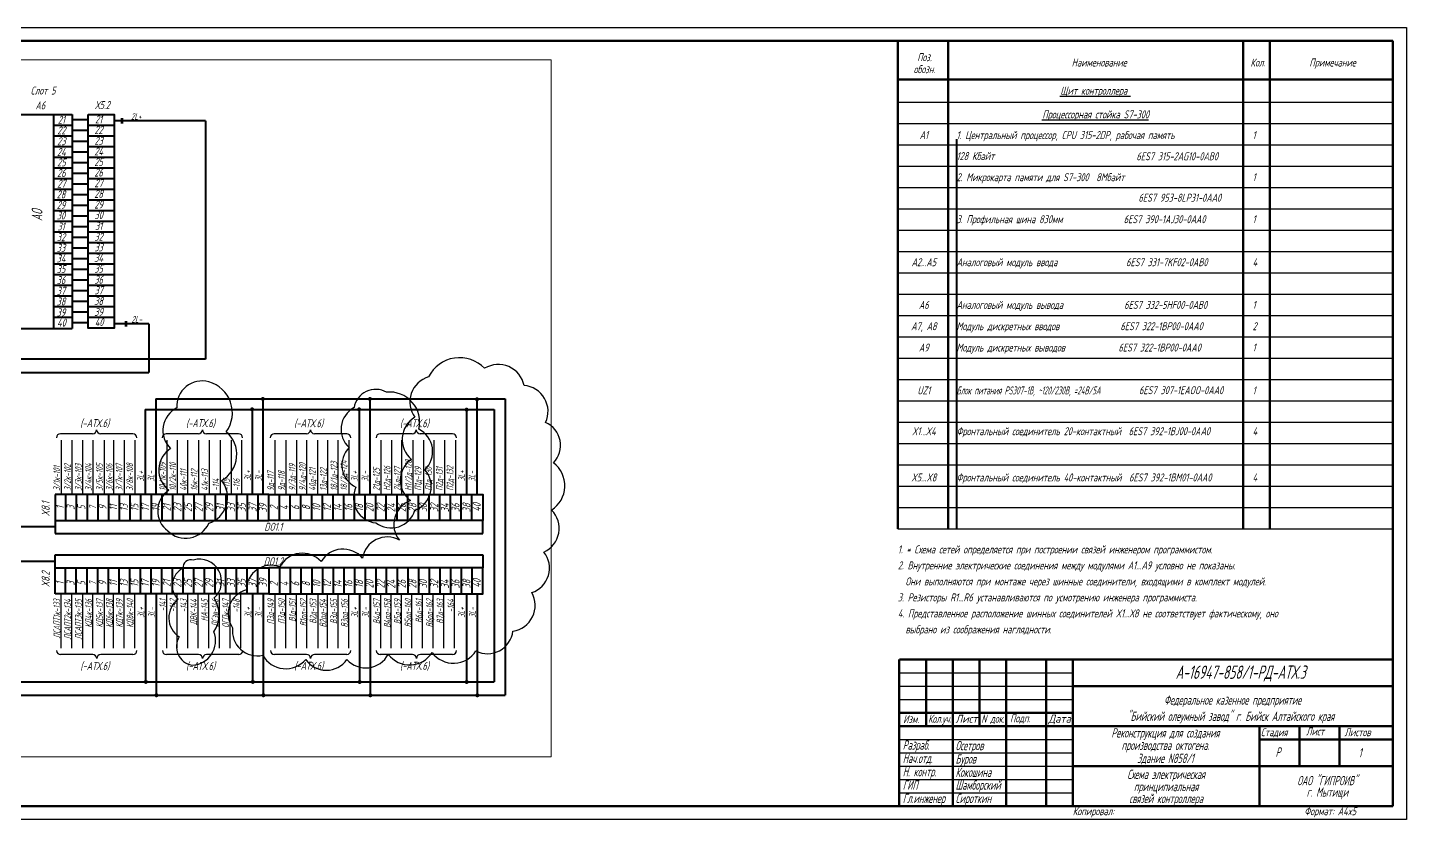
# Model space of a CAD drawing. Header units: millimetres. Extents: x -680 to 9204, y -4430 to 7779.
# Drawn here: x 4118 to 4635, y 2462 to 2759 of the extents above; entities that cross this region are included whole.
import ezdxf
from ezdxf.enums import TextEntityAlignment as Align

# ---------------------------------------------------------------- set-up
doc = ezdxf.new("R2010")
doc.units = ezdxf.units.MM
doc.layers.get('Defpoints').update_dxf_attribs({"color": 33})
for name, color, linetype, lineweight in [('Обводка', 6, 'Continuous', 25), ('Размерная', 4, 'Continuous', 25), ('Текст_КИП', 2, 'Continuous', 25), ('Толст.рамка', 7, 'Continuous', 60), ('Тонкая', 5, 'Continuous', 20)]:
    doc.layers.add(name, color=color, linetype=linetype, lineweight=lineweight)
doc.layers.add('ТЕКСТ', color=2, linetype='Continuous')
doc.styles.add('Simplex', font='simplex.shx', dxfattribs={"width": 0.7, "oblique": 15})

msp = doc.modelspace()

# ---------------------------------------------------------------- linework, layer by layer
at = {"color": 1}
for p, q in [((3584.655, 2759.383), (4634.655, 2759.383)), ((4634.655, 2759.383), (4634.655, 2462.383)), ((4634.655, 2462.383), (3584.655, 2462.383))]:
    msp.add_line(p, q, dxfattribs=at)
at = {"lineweight": 60}
for p, q in [((3603.971, 2754.383), (4629.562, 2754.383)), ((4629.562, 2754.383), (4629.562, 2467.383)), ((4629.562, 2467.383), (3603.971, 2467.383))]:
    msp.add_line(p, q, dxfattribs=at)
at = {"lineweight": 40}
for p, q in [((4110.608, 2726.799), (4134.409, 2726.799)), ((4127.409, 2726.799), (4127.409, 2646.541)), ((4127.409, 2726.799), (4127.409, 2646.617)), ((4127.409, 2726.799), (4127.409, 2646.617)), ((4134.409, 2726.799), (4134.409, 2646.541)), ((4134.409, 2724.852), (4140.505, 2724.852)), ((4184.413, 2724.349), (4150.14, 2724.349)), ((4184.413, 2724.349), (4184.413, 2635.037)), ((4127.409, 2722.818), (4134.409, 2722.818)), ((4134.409, 2720.84), (4140.505, 2720.84)), ((4140.505, 2722.818), (4150.264, 2722.818)), ((4127.409, 2718.806), (4134.409, 2718.806)), ((4127.409, 2714.764), (4134.409, 2714.764)), ((4134.409, 2716.828), (4140.505, 2716.828)), ((4140.505, 2718.806), (4150.263, 2718.806)), ((4140.505, 2714.764), (4150.263, 2714.764)), ((4127.409, 2710.739), (4134.409, 2710.739)), ((4134.409, 2712.786), (4140.505, 2712.786)), ((4134.409, 2708.761), (4140.505, 2708.761)), ((4140.505, 2710.739), (4150.263, 2710.739)), ((4127.409, 2706.76), (4134.409, 2706.76)), ((4134.409, 2704.783), (4140.505, 2704.783)), ((4140.505, 2706.76), (4150.263, 2706.76)), ((4127.409, 2702.735), (4134.409, 2702.735)), ((4127.409, 2698.756), (4134.409, 2698.756)), ((4134.409, 2700.758), (4140.505, 2700.758)), ((4140.505, 2702.735), (4150.263, 2702.735)), ((4140.505, 2698.756), (4150.263, 2698.756)), ((4127.409, 2694.731), (4134.409, 2694.731)), ((4134.409, 2696.779), (4140.505, 2696.779)), ((4140.505, 2694.731), (4150.263, 2694.731)), ((4127.409, 2690.753), (4134.409, 2690.753)), ((4134.409, 2692.754), (4140.505, 2692.754)), ((4134.409, 2688.775), (4140.505, 2688.775)), ((4140.505, 2690.753), (4150.263, 2690.753)), ((4127.409, 2686.728), (4134.409, 2686.728)), ((4127.409, 2682.782), (4134.409, 2682.782)), ((4134.409, 2684.75), (4140.505, 2684.75)), ((4140.505, 2686.728), (4150.263, 2686.728)), ((4140.505, 2682.782), (4150.263, 2682.782)), ((4127.409, 2678.757), (4134.409, 2678.757)), ((4134.409, 2680.805), (4140.505, 2680.805)), ((4140.505, 2678.757), (4150.263, 2678.757)), ((4127.409, 2674.766), (4134.409, 2674.766)), ((4134.409, 2676.779), (4140.505, 2676.779)), ((4134.409, 2672.789), (4140.505, 2672.789)), ((4140.505, 2674.766), (4150.263, 2674.766)), ((4127.409, 2670.741), (4134.409, 2670.741)), ((4134.409, 2668.764), (4140.505, 2668.764)), ((4140.505, 2670.741), (4150.263, 2670.741)), ((4127.409, 2666.74), (4134.409, 2666.74)), ((4127.409, 2662.715), (4134.409, 2662.715)), ((4134.409, 2664.763), (4140.505, 2664.763)), ((4140.505, 2666.74), (4150.263, 2666.74)), ((4140.505, 2662.715), (4150.263, 2662.715)), ((4127.409, 2658.742), (4134.409, 2658.742)), ((4134.409, 2660.737), (4140.505, 2660.737)), ((4140.505, 2658.742), (4150.262, 2658.742)), ((4127.409, 2654.742), (4134.409, 2654.742)), ((4134.409, 2656.765), (4140.505, 2656.765)), ((4134.409, 2652.764), (4140.505, 2652.764)), ((4140.505, 2654.742), (4150.262, 2654.742)), ((4127.409, 2650.716), (4134.409, 2650.716)), ((4134.409, 2648.739), (4140.505, 2648.739)), ((4140.505, 2650.716), (4150.262, 2650.716)), ((4163.206, 2648.266), (4150.14, 2648.266)), ((4163.206, 2648.266), (4163.206, 2630.03)), ((4110.608, 2646.541), (4134.409, 2646.541)), ((4161.871, 2616.192), (4292.63, 2616.193)), ((4161.871, 2616.192), (4161.871, 2584.436)), ((4165.797, 2620.083), (4165.797, 2584.436)), ((4165.797, 2620.083), (4296.834, 2620.083)), ((4201.926, 2616.193), (4201.926, 2584.314)), ((4205.944, 2620.083), (4205.944, 2584.436)), ((4242.054, 2616.193), (4242.054, 2584.314)), ((4246.072, 2620.083), (4246.072, 2584.436)), ((4282.315, 2616.192), (4282.315, 2584.313)), ((4286.146, 2620.082), (4286.146, 2584.435)), ((4292.63, 2616.193), (4292.63, 2513.961)), ((4296.834, 2620.083), (4296.834, 2508.954)), ((4132.013, 2584.314), (4132.013, 2574.555)), ((4136.025, 2584.314), (4136.025, 2574.555)), ((4140.067, 2584.314), (4140.067, 2574.555)), ((4144.092, 2584.314), (4144.092, 2574.555)), ((4148.071, 2584.314), (4148.071, 2574.555)), ((4152.096, 2584.314), (4152.096, 2574.555)), ((4156.074, 2584.314), (4156.074, 2574.555)), ((4160.1, 2584.314), (4160.1, 2574.555)), ((4164.078, 2584.314), (4164.078, 2574.556)), ((4168.103, 2584.314), (4168.103, 2574.556)), ((4172.049, 2584.314), (4172.049, 2574.556)), ((4176.074, 2584.314), (4176.074, 2574.556)), ((4180.065, 2584.314), (4180.065, 2574.556)), ((4184.09, 2584.314), (4184.09, 2574.556)), ((4188.091, 2584.314), (4188.091, 2574.556)), ((4192.116, 2584.314), (4192.116, 2574.556)), ((4196.088, 2584.314), (4196.088, 2574.556)), ((4200.089, 2584.314), (4200.089, 2574.556)), ((4204.115, 2584.314), (4204.115, 2574.556)), ((4212.195, 2574.556), (4212.195, 2584.314)), ((4216.208, 2574.556), (4216.208, 2584.314)), ((4220.25, 2574.556), (4220.25, 2584.314)), ((4224.275, 2574.556), (4224.275, 2584.314)), ((4228.253, 2574.556), (4228.253, 2584.314)), ((4232.278, 2574.556), (4232.278, 2584.314)), ((4236.257, 2574.556), (4236.257, 2584.314)), ((4240.282, 2574.556), (4240.282, 2584.314)), ((4244.26, 2574.556), (4244.26, 2584.314)), ((4248.286, 2574.556), (4248.286, 2584.314)), ((4252.231, 2574.556), (4252.231, 2584.313)), ((4256.257, 2574.556), (4256.257, 2584.313)), ((4260.247, 2574.556), (4260.247, 2584.313)), ((4264.272, 2574.556), (4264.272, 2584.313)), ((4268.273, 2574.556), (4268.273, 2584.313)), ((4272.299, 2574.556), (4272.299, 2584.313)), ((4276.271, 2574.556), (4276.271, 2584.313)), ((4280.272, 2574.556), (4280.272, 2584.313)), ((4284.297, 2574.556), (4284.297, 2584.313)), ((4128.032, 2574.555), (4128.032, 2569.676)), ((4288.397, 2569.676), (4288.397, 2574.555)), ((4128.032, 2572.115), (4114.347, 2572.115)), ((4128.032, 2569.676), (4288.397, 2569.678)), ((4128.032, 2559.153), (4114.347, 2559.153)), ((4128.032, 2556.714), (4128.032, 2561.593)), ((4128.032, 2561.593), (4288.397, 2561.59)), ((4288.397, 2561.592), (4288.397, 2556.714)), ((4132.013, 2546.955), (4132.013, 2556.714)), ((4136.025, 2546.955), (4136.025, 2556.713)), ((4140.067, 2546.955), (4140.067, 2556.713)), ((4144.092, 2546.955), (4144.092, 2556.713)), ((4148.071, 2546.955), (4148.071, 2556.713)), ((4152.096, 2546.955), (4152.096, 2556.713)), ((4156.074, 2546.955), (4156.074, 2556.713)), ((4160.1, 2546.955), (4160.1, 2556.713)), ((4164.078, 2546.955), (4164.078, 2556.713)), ((4168.103, 2546.955), (4168.103, 2556.713)), ((4172.049, 2546.955), (4172.049, 2556.713)), ((4176.074, 2546.955), (4176.074, 2556.713)), ((4180.065, 2546.955), (4180.065, 2556.713)), ((4184.09, 2546.955), (4184.09, 2556.713)), ((4188.091, 2546.955), (4188.091, 2556.713)), ((4192.116, 2546.955), (4192.116, 2556.712)), ((4196.088, 2546.955), (4196.088, 2556.712)), ((4200.089, 2546.955), (4200.089, 2556.712)), ((4204.115, 2546.955), (4204.115, 2556.712)), ((4212.195, 2556.713), (4212.195, 2546.954)), ((4216.208, 2556.713), (4216.208, 2546.954)), ((4220.25, 2556.713), (4220.25, 2546.954)), ((4224.275, 2556.713), (4224.275, 2546.955)), ((4228.253, 2556.713), (4228.253, 2546.955)), ((4232.278, 2556.713), (4232.278, 2546.955)), ((4236.257, 2556.713), (4236.257, 2546.955)), ((4240.282, 2556.713), (4240.282, 2546.955)), ((4244.26, 2556.713), (4244.26, 2546.955)), ((4248.286, 2556.713), (4248.286, 2546.955)), ((4252.231, 2556.713), (4252.231, 2546.955)), ((4256.257, 2556.713), (4256.257, 2546.955)), ((4260.247, 2556.713), (4260.247, 2546.955)), ((4264.272, 2556.713), (4264.272, 2546.955)), ((4268.273, 2556.713), (4268.273, 2546.955)), ((4272.299, 2556.713), (4272.299, 2546.955)), ((4276.271, 2556.713), (4276.271, 2546.955)), ((4280.272, 2556.713), (4280.272, 2546.955)), ((4284.297, 2556.713), (4284.297, 2546.956)), ((4162.082, 2513.964), (4162.082, 2546.955)), ((4166.063, 2508.957), (4166.063, 2546.955)), ((4202.193, 2513.964), (4202.193, 2546.954)), ((4206.174, 2508.957), (4206.174, 2546.954)), ((4242.265, 2513.964), (4242.265, 2546.955)), ((4246.246, 2508.957), (4246.246, 2546.955)), ((4282.376, 2513.964), (4282.376, 2546.955)), ((4286.357, 2508.957), (4286.357, 2546.955))]:
    msp.add_line(p, q, dxfattribs=at)
at = {"color": 1, "lineweight": 40}
for p, q in [((4184.413, 2635.037), (3628.081, 2635.037)), ((3628.081, 2513.962), (4292.63, 2513.961))]:
    msp.add_line(p, q, dxfattribs=at)
at = {"color": 4, "lineweight": 40}
for p, q in [((3628.081, 2630.03), (4163.206, 2630.029)), ((3628.081, 2508.954), (4296.834, 2508.954))]:
    msp.add_line(p, q, dxfattribs=at)
for p, q in [((4130.305, 2604.651), (4130.305, 2584.314)), ((4134.347, 2604.651), (4134.347, 2584.314)), ((4138.372, 2604.651), (4138.372, 2584.314)), ((4142.175, 2604.651), (4142.175, 2584.314)), ((4146.519, 2604.651), (4146.519, 2584.314)), ((4149.975, 2604.651), (4149.975, 2584.314)), ((4153.921, 2604.651), (4153.921, 2584.314)), ((4157.9, 2604.651), (4157.9, 2584.314)), ((4169.964, 2604.651), (4169.964, 2584.314)), ((4173.768, 2604.651), (4173.768, 2584.314)), ((4177.758, 2604.651), (4177.758, 2584.314)), ((4181.783, 2604.651), (4181.783, 2584.314)), ((4185.784, 2604.651), (4185.784, 2584.314)), ((4210.487, 2604.651), (4210.487, 2584.313)), ((4214.529, 2604.651), (4214.529, 2584.313)), ((4226.421, 2604.651), (4226.421, 2584.313)), ((4234.104, 2604.651), (4234.104, 2584.313)), ((4238.129, 2604.651), (4238.129, 2584.313)), ((4250.147, 2604.651), (4250.147, 2584.313)), ((4254.172, 2604.651), (4254.172, 2584.313)), ((4266.12, 2604.651), (4266.12, 2584.314)), ((4270.092, 2604.651), (4270.092, 2584.314)), ((4274.093, 2604.651), (4274.093, 2584.314)), ((4278.119, 2604.651), (4278.119, 2584.314)), ((4130.353, 2526.618), (4130.353, 2546.955)), ((4134.394, 2526.618), (4134.394, 2546.955)), ((4138.42, 2526.618), (4138.42, 2546.955)), ((4142.223, 2526.618), (4142.223, 2546.955)), ((4146.566, 2526.618), (4146.566, 2546.955)), ((4150.023, 2526.618), (4150.023, 2546.955)), ((4153.969, 2526.618), (4153.969, 2546.955)), ((4157.994, 2526.618), (4157.994, 2546.955)), ((4181.644, 2526.618), (4181.644, 2546.955)), ((4185.645, 2526.618), (4185.645, 2546.955)), ((4189.67, 2526.618), (4189.67, 2546.955)), ((4193.642, 2526.618), (4193.642, 2546.955)), ((4210.535, 2526.618), (4210.535, 2546.955)), ((4214.577, 2526.618), (4214.577, 2546.955)), ((4218.602, 2526.618), (4218.602, 2546.955)), ((4222.405, 2526.618), (4222.405, 2546.955)), ((4226.749, 2526.618), (4226.749, 2546.955)), ((4230.205, 2526.618), (4230.205, 2546.955)), ((4234.151, 2526.618), (4234.151, 2546.955)), ((4238.176, 2526.618), (4238.176, 2546.955)), ((4250.194, 2526.618), (4250.194, 2546.955)), ((4253.997, 2526.618), (4253.997, 2546.955)), ((4257.988, 2526.618), (4257.988, 2546.955)), ((4261.826, 2526.618), (4261.826, 2546.955)), ((4265.827, 2526.618), (4265.827, 2546.955)), ((4269.852, 2526.618), (4269.852, 2546.955)), ((4273.824, 2526.618), (4273.824, 2546.955))]:
    msp.add_line(p, q)
at = {"lineweight": 40}
for points in [[(4140.505, 2726.799), (4150.264, 2726.799), (4150.262, 2646.617), (4140.505, 2646.617)], [(4128.032, 2584.314), (4128.032, 2574.555), (4208.214, 2574.556), (4208.214, 2584.314)], [(4208.214, 2574.556), (4208.214, 2584.314), (4288.397, 2584.313), (4288.397, 2574.556)], [(4128.032, 2546.955), (4128.032, 2556.714), (4208.214, 2556.712), (4208.214, 2546.955)], [(4208.214, 2556.713), (4208.214, 2546.954), (4288.397, 2546.956), (4288.397, 2556.713)]]:
    msp.add_lwpolyline(points, close=True, dxfattribs=at)
at = {"lineweight": 40, "const_width": 0.75}
for points in [[(4205.941, 2619.709, 1), (4205.941, 2620.459, 1)], [(4246.069, 2619.709, 1), (4246.069, 2620.459, 1)], [(4286.238, 2619.585, 1), (4286.238, 2620.335, 1)], [(4201.926, 2615.817, 1), (4201.926, 2616.567, 1)], [(4242.054, 2615.817, 1), (4242.054, 2616.567, 1)], [(4282.312, 2615.695, 1), (4282.312, 2616.445, 1)], [(4162.458, 2513.961, -1), (4161.708, 2513.961, -1)], [(4202.569, 2513.96, -1), (4201.819, 2513.96, -1)], [(4242.64, 2513.961, -1), (4241.89, 2513.961, -1)], [(4282.751, 2513.961, -1), (4282.001, 2513.961, -1)], [(4166.439, 2508.954, -1), (4165.689, 2508.954, -1)], [(4206.55, 2508.953, -1), (4205.8, 2508.953, -1)], [(4246.621, 2508.954, -1), (4245.871, 2508.954, -1)], [(4286.732, 2508.954, -1), (4285.982, 2508.954, -1)]]:
    msp.add_lwpolyline(points, format="xyb", close=True, dxfattribs=at)
at = {"layer": 'Defpoints', "lineweight": 40}
msp.add_line((4466.003, 2717.57), (4466.003, 2571.427), dxfattribs=at)
at = {"layer": 'Defpoints'}
for p, q in [((4189.954, 2604.651), (4189.954, 2584.314)), ((4194.133, 2604.651), (4194.133, 2584.314)), ((4197.936, 2604.651), (4197.936, 2584.314)), ((4218.554, 2604.651), (4218.554, 2584.313)), ((4222.358, 2604.651), (4222.358, 2584.313)), ((4230.189, 2604.651), (4230.189, 2584.313)), ((4257.94, 2604.651), (4257.94, 2584.313)), ((4262.188, 2604.65), (4262.188, 2584.313)), ((4170.012, 2526.618), (4170.012, 2546.955)), ((4173.815, 2526.618), (4173.815, 2546.955)), ((4177.84, 2526.618), (4177.84, 2546.955)), ((4197.643, 2526.618), (4197.643, 2546.955)), ((4277.825, 2526.618), (4277.825, 2546.955))]:
    msp.add_line(p, q, dxfattribs=at)
at = {"layer": 'Defpoints', "color": 2}
for points in [[(4268.111, 2628.358, 0.5205671), (4262.953, 2613.215, 0.5205671), (4262.953, 2613.215, 0.5205671), (4261.663, 2597.429, 0.5205671), (4261.663, 2597.429, 0.5205671), (4261.341, 2581.964, 0.5205671), (4261.341, 2581.964, 0.5205671), (4257.15, 2567.144, 0.5205671), (4257.15, 2567.144, 0.5205671), (4243.286, 2560.378, 0.5205671), (4243.286, 2560.378, 0.5205671), (4227.811, 2559.089, 0.5205671), (4227.811, 2559.089, 0.5205671), (4212.336, 2557.156, 0.5205671), (4212.336, 2557.156, 0.5205671), (4199.763, 2548.457, 0.5205671), (4199.763, 2548.457, 0.5205671), (4194.604, 2534.282, 0.5205671), (4194.604, 2534.282, 0.5205671), (4205.888, 2523.972, 0.5205671), (4205.888, 2523.972, 0.5205671), (4222.008, 2522.361, 0.5205671), (4222.008, 2522.361, 0.5205671), (4237.483, 2522.361, 0.5205671), (4237.483, 2522.361, 0.5205671), (4252.958, 2524.294, 0.5205671), (4252.958, 2524.294, 0.5205671), (4269.401, 2524.938, 0.5205671), (4269.401, 2524.938, 0.5205671), (4285.843, 2525.583, 0.5205671), (4285.843, 2525.583, 0.5205671), (4299.706, 2532.993, 0.5205671), (4299.706, 2532.993, 0.5205671), (4306.799, 2547.491, 0.5205671), (4306.799, 2547.491, 0.5205671), (4311.313, 2562.633, 0.5205671), (4311.313, 2562.633, 0.5205671), (4314.214, 2578.42, 0.5205671), (4314.214, 2578.42, 0.5205671), (4314.859, 2596.14, 0.5205671), (4314.859, 2596.14, 0.5205671), (4311.957, 2611.282, 0.5205671), (4311.957, 2611.282, 0.5205671), (4303.897, 2625.136, 0.5205671), (4303.897, 2625.136, 0.5205671), (4289.067, 2631.58, 0.5205671), (4289.067, 2631.58, 0.5205671)], [(4185.719, 2626.5, 0.5205671), (4173.752, 2616.716, 0.5205671), (4173.752, 2616.716, 0.5205671), (4171.359, 2601.497, 0.5205671), (4171.359, 2601.497, 0.5205671), (4170.706, 2585.843, 0.5205671), (4170.706, 2585.843, 0.5205671), (4170.271, 2570.623, 0.5205671), (4170.271, 2570.623, 0.5205671), (4185.719, 2573.45, 0.5205671), (4185.719, 2573.45, 0.5205671), (4190.505, 2589.539, 0.5205671), (4190.505, 2589.539, 0.5205671), (4192.246, 2607.802, 0.5205671), (4192.246, 2607.802, 0.5205671)], [(4252.327, 2622.617, 0.5205671), (4240.132, 2616.825, 0.5205671), (4238.321, 2601.863, 0.5205671), (4238.321, 2601.863, 0.5205671), (4240.856, 2587.022, 0.5205671), (4240.856, 2587.022, 0.5205671), (4248.342, 2573.629, 0.5205671), (4248.342, 2573.629, 0.5205671), (4262.952, 2578.334, 0.5205671), (4262.952, 2578.334, 0.5205671), (4266.695, 2593.537, 0.5205671), (4266.695, 2593.537, 0.5205671), (4264.401, 2608.741, 0.5205671), (4264.401, 2608.741, 0.5205671)], [(4179.889, 2559.674, 0.5205671), (4175.982, 2556.57, 0.5205671), (4174.179, 2544.957, 0.5205671), (4174.58, 2530.842, 0.5205671), (4179.288, 2520.23, 0.5205671), (4187.603, 2532.744, 0.5205671), (4187.603, 2532.744, 0.2937755), (4187.703, 2545.458, 0.7958351)]]:
    msp.add_lwpolyline(points, format="xyb", close=True, dxfattribs=at)
at = {"layer": 'Обводка', "color": 155}
for p, q in [((4443.996, 2731.428), (4629.562, 2731.428)), ((4443.996, 2723.428), (4629.562, 2723.428)), ((4443.996, 2715.428), (4629.562, 2715.428)), ((4443.996, 2707.428), (4629.562, 2707.428)), ((4443.996, 2699.428), (4629.562, 2699.428)), ((4443.996, 2691.428), (4629.562, 2691.428)), ((4443.996, 2683.428), (4629.562, 2683.428)), ((4443.996, 2675.428), (4629.562, 2675.428)), ((4443.996, 2667.428), (4629.562, 2667.428)), ((4443.996, 2659.428), (4629.562, 2659.428)), ((4443.996, 2651.428), (4629.562, 2651.428)), ((4443.996, 2643.428), (4629.562, 2643.428)), ((4443.996, 2635.428), (4629.562, 2635.428)), ((4443.996, 2627.428), (4629.562, 2627.428)), ((4443.996, 2619.427), (4629.562, 2619.427)), ((4443.996, 2611.427), (4629.562, 2611.427)), ((4443.996, 2603.427), (4629.562, 2603.427)), ((4443.948, 2595.427), (4629.562, 2595.427)), ((4443.996, 2587.427), (4629.562, 2587.427)), ((4443.996, 2579.427), (4629.562, 2579.427)), ((4443.996, 2571.427), (4629.562, 2571.427)), ((4443.996, 2571.427), (4629.562, 2571.427)), ((4444.562, 2517.383), (4509.562, 2517.383)), ((4444.562, 2512.383), (4509.562, 2512.383)), ((4444.562, 2507.383), (4509.562, 2507.383)), ((4444.562, 2492.383), (4509.562, 2492.383)), ((4444.562, 2487.383), (4509.562, 2487.383)), ((4444.562, 2482.383), (4509.562, 2482.383)), ((4444.562, 2477.383), (4509.562, 2477.383)), ((4444.562, 2472.383), (4509.562, 2472.383))]:
    msp.add_line(p, q, dxfattribs=at)
at = {"layer": 'Обводка'}
for p, q in [((4142.143, 2607.051), (4130.071, 2607.051)), ((4157.195, 2607.051), (4145.121, 2607.051)), ((4181.803, 2607.051), (4169.73, 2607.051)), ((4196.854, 2607.051), (4184.78, 2607.051)), ((4222.326, 2607.01), (4210.253, 2607.01)), ((4237.377, 2607.01), (4225.303, 2607.01)), ((4261.985, 2607.01), (4249.912, 2607.01)), ((4277.036, 2607.01), (4264.962, 2607.01)), ((4142.191, 2524.217), (4130.118, 2524.217)), ((4157.242, 2524.217), (4145.168, 2524.217)), ((4181.85, 2524.217), (4169.778, 2524.217)), ((4196.902, 2524.217), (4184.828, 2524.217)), ((4222.373, 2524.259), (4210.301, 2524.259)), ((4237.425, 2524.259), (4225.351, 2524.259)), ((4262.033, 2524.259), (4249.96, 2524.259)), ((4277.084, 2524.259), (4265.01, 2524.259))]:
    msp.add_line(p, q, dxfattribs=at)
for centre, start, end in [((4130.071, 2605.551), 90, 180), ((4142.133, 2608.551), 270, 0), ((4145.133, 2608.551), 180, 270), ((4157.195, 2605.551), 0, 90), ((4169.73, 2605.551), 90, 180), ((4181.792, 2608.551), 270, 0), ((4184.792, 2608.551), 180, 270), ((4196.854, 2605.551), 0, 90), ((4210.253, 2605.51), 90, 180), ((4222.315, 2608.51), 270, 0), ((4225.315, 2608.51), 180, 270), ((4237.377, 2605.51), 0, 90), ((4249.912, 2605.51), 90, 180), ((4261.974, 2608.51), 270, 0), ((4264.974, 2608.51), 180, 270), ((4277.036, 2605.51), 0, 90), ((4130.118, 2525.717), 180, 270), ((4142.18, 2522.717), 0, 90), ((4145.18, 2522.717), 90, 180), ((4157.242, 2525.717), 270, 0), ((4169.778, 2525.717), 180, 270), ((4181.84, 2522.717), 0, 90), ((4184.84, 2522.717), 90, 180), ((4196.902, 2525.717), 270, 0), ((4210.301, 2525.759), 180, 270), ((4222.363, 2522.759), 0, 90), ((4225.363, 2522.759), 90, 180), ((4237.425, 2525.759), 270, 0), ((4249.96, 2525.759), 180, 270), ((4262.022, 2522.759), 0, 90), ((4265.022, 2522.759), 90, 180), ((4277.084, 2525.759), 270, 0)]:
    msp.add_arc(centre, 1.5, start, end, dxfattribs=at)
at = {"layer": 'Размерная', "ltscale": 0.9}
for p, q in [((4152.892, 2725.349), (4152.892, 2723.349)), ((4153.392, 2725.349), (4153.392, 2723.349)), ((4154.301, 2649.266), (4154.301, 2647.266)), ((4154.801, 2649.266), (4154.801, 2647.266))]:
    msp.add_line(p, q, dxfattribs=at)
at = {"layer": 'Толст.рамка'}
for p, q in [((4443.996, 2754.383), (4443.996, 2571.427)), ((4462.919, 2753.913), (4462.919, 2571.427)), ((4573.419, 2754.383), (4573.419, 2571.427)), ((4583.419, 2754.383), (4583.419, 2571.427)), ((4443.996, 2739.913), (4629.562, 2739.913)), ((4444.483, 2467.383), (4444.483, 2522.383)), ((4444.562, 2522.383), (4629.562, 2522.383)), ((4454.562, 2497.383), (4454.562, 2522.383)), ((4464.562, 2467.383), (4464.562, 2522.383)), ((4474.562, 2497.383), (4474.562, 2522.383)), ((4484.562, 2467.383), (4484.562, 2522.383)), ((4499.562, 2467.383), (4499.562, 2522.383)), ((4509.562, 2467.383), (4509.562, 2522.383)), ((4629.562, 2522.383), (4629.562, 2467.383)), ((4629.562, 2467.383), (4629.562, 2522.383)), ((4509.562, 2512.383), (4629.562, 2512.383)), ((4444.562, 2502.383), (4509.562, 2502.383)), ((4444.562, 2497.383), (4509.562, 2497.383)), ((4509.562, 2497.383), (4629.562, 2497.383)), ((4579.562, 2497.383), (4579.562, 2467.383)), ((4594.562, 2482.383), (4594.562, 2497.383)), ((4609.562, 2482.383), (4609.562, 2497.383)), ((4579.562, 2492.383), (4629.562, 2492.383)), ((4509.562, 2482.383), (4629.562, 2482.383))]:
    msp.add_line(p, q, dxfattribs=at)
at = {"layer": 'Тонкая'}
for p, q in [((4314.005, 2747.242), (3643.097, 2747.242)), ((4314.005, 2747.242), (4314.005, 2485.861)), ((4314.005, 2485.861), (3643.097, 2485.861))]:
    msp.add_line(p, q, dxfattribs=at)

# ---------------------------------------------------------------- texts
at = {"layer": 'Defpoints', "style": 'Simplex', "oblique": 15, "width": 0.6}
msp.add_text('AO', height=4, rotation=90, dxfattribs=at).set_placement((4121.294, 2689.022), align=Align.MIDDLE)
for s, p in [('Н1/2д-128', (4261.796, 2585.633)), ('-115', (4193.547, 2585.633)), ('-116', (4197.349, 2585.633)), ('9/3д-119', (4218.179, 2585.633)), ('9/4д-120', (4222.017, 2585.633)), ('13д-122', (4229.883, 2585.633)), ('24д-127', (4257.599, 2585.633)), ('-114', (4189.589, 2585.633))]:
    msp.add_text(s, height=2.5, rotation=90, dxfattribs=at).set_placement(p)
for s, p in [('-141', (4169.634, 2545.008)), ('-142', (4173.467, 2545.008)), ('-143', (4177.463, 2545.008)), ('-148', (4197.277, 2545.008)), ('-164', (4277.658, 2545.008))]:
    msp.add_text(s, height=2.5, rotation=90, dxfattribs=at).set_placement(p, align=Align.RIGHT)
at = {"layer": 'ТЕКСТ', "color": 3, "style": 'Simplex', "oblique": 15, "width": 0.6}
for s, p in [('обозн.', (4453.966, 2742.268)), ('Поз.', (4453.966, 2746.768)), ('Наименование', (4519.466, 2744.768)), ('Кол.', (4578.966, 2744.768)), ('Примечание', (4606.966, 2744.768)), ('%%UЩит контроллера ', (4518.169, 2734.203)), ('%%UПроцессорная стойка S7-300', (4518.169, 2725.324)), ('А1', (4453.729, 2717.57)), ('А2...А5', (4453.729, 2669.871)), ('А6', (4453.729, 2653.871)), ('А7, А8', (4453.729, 2645.871)), ('А9', (4453.729, 2637.871)), ('UZ1', (4453.729, 2621.785)), ('X1...X4', (4453.729, 2606.484)), ('X5...X8', (4453.729, 2589.151))]:
    msp.add_text(s, height=3, dxfattribs=at).set_placement(p, align=Align.CENTER)
at = {"layer": 'ТЕКСТ', "color": 4, "style": 'Simplex', "oblique": 15, "width": 0.6}
for s, p in [('Слот 5', (4123.558, 2735.765)), ('А6', (4122.508, 2730.199)), ('Х5.2', (4145.8, 2730.314))]:
    msp.add_text(s, height=3, dxfattribs=at).set_placement(p, align=Align.MIDDLE)
at = {"layer": 'ТЕКСТ', "color": 2, "style": 'Simplex', "oblique": 15, "width": 0.6}
for s, p in [('21', (4130.415, 2723.289)), ('21', (4144.371, 2723.458)), ('22', (4130.415, 2719.308)), ('22', (4144.371, 2719.477)), ('24', (4130.415, 2711.241)), ('23', (4130.415, 2715.241)), ('24', (4144.371, 2711.41)), ('23', (4144.371, 2715.41)), ('25', (4130.415, 2707.308)), ('25', (4144.371, 2707.477)), ('26', (4130.415, 2703.341)), ('26', (4144.371, 2703.511)), ('28', (4130.264, 2695.299)), ('27', (4130.415, 2699.341)), ('28', (4144.371, 2695.511)), ('27', (4144.371, 2699.511)), ('29', (4130.264, 2691.341)), ('29', (4144.371, 2691.511)), ('30', (4130.264, 2687.409)), ('30', (4144.371, 2687.578)), ('31', (4130.264, 2683.26)), ('31', (4144.371, 2683.43)), ('33', (4130.264, 2675.294)), ('32', (4130.264, 2679.26)), ('33', (4144.371, 2675.463)), ('32', (4144.371, 2679.43)), ('34', (4130.264, 2671.294)), ('34', (4144.371, 2671.463)), ('35', (4130.264, 2667.294)), ('35', (4144.371, 2667.463)), ('36', (4130.264, 2663.159)), ('37', (4130.264, 2659.159)), ('36', (4144.371, 2663.329)), ('37', (4144.371, 2659.329)), ('38', (4130.264, 2655.159)), ('38', (4144.371, 2655.329)), ('39', (4130.264, 2651.059)), ('39', (4144.371, 2651.228)), ('40', (4130.455, 2647.216)), ('40', (4144.561, 2647.385))]:
    msp.add_text(s, height=3, dxfattribs=at).set_placement(p, align=Align.CENTER)
at = {"layer": 'ТЕКСТ', "style": 'Simplex', "oblique": 15, "width": 0.6}
for s, p in [('2L+', (4158.485, 2724.796)), ('2L-', (4158.691, 2648.743))]:
    msp.add_text(s, height=2.5, dxfattribs=at).set_placement(p, align=Align.CENTER)
at = {"layer": 'ТЕКСТ', "color": 3, "style": 'Simplex', "oblique": 15}
for s, width, p in [('1. Центральный процессор, CPU 315-2DP, рабочая память', 0.6, (4466.003, 2717.57)), ('1', 0.6, (4576.975, 2717.57)), ('128 Кбайт  ', 0.6, (4466.003, 2709.678)), ('6ES7 315-2AG10-0AB0', 0.6, (4533.426, 2709.598)), ('1', 0.6, (4576.975, 2701.76)), ('3. Профильная шина 830мм                6ES7 390-1AJ30-0AA0', 0.6, (4466.003, 2686.003)), ('1', 0.6, (4576.975, 2686.003)), ('Аналоговый модуль ввода                  6ES7 331-7KF02-0АВ0', 0.6, (4466.003, 2669.871)), ('4', 0.6, (4576.975, 2669.871)), ('Аналоговый модуль вывода                6ES7 332-5HF00-0AB0', 0.6, (4466.003, 2653.871)), ('1', 0.6, (4576.975, 2653.871)), ('Модуль дискретных вводов                6ES7 322-1BP00-0AA0', 0.6, (4466.003, 2645.871)), ('2', 0.6, (4576.975, 2645.871)), ('Модуль дискретных выводов              6ES7 322-1BP00-0АА0', 0.6, (4466.003, 2637.871)), ('1', 0.6, (4576.975, 2637.871)), ('Блок питания PS307-1B, ~120/230В, =24В/5А', 0.5, (4466.003, 2621.785)), ('6ES7 307-1EAOO-0АA0', 0.6, (4534.394, 2621.871)), ('1', 0.6, (4576.975, 2621.785)), ('Фронтальный соединитель 20-контактный  6ES7 392-1BJ00-0AA0', 0.6, (4466.003, 2606.484)), ('4', 0.6, (4576.975, 2606.484)), ('Фронтальный соединитель 40-контактный  6ES7 392-1BM01-0AA0', 0.6, (4466.003, 2589.151)), ('4', 0.6, (4576.975, 2589.151))]:
    msp.add_text(s, height=3, dxfattribs=dict(at, width=width)).set_placement(p)
at = {"layer": 'ТЕКСТ', "color": 1, "style": 'Simplex', "oblique": 15, "width": 0.6}
for s, p in [('2. Микрокарта памяти для S7-300  8Мбайт', (4466.003, 2701.76)), ('6ES7 953-8LP31-0AA0', (4534.19, 2694.074))]:
    msp.add_text(s, height=3, dxfattribs=at).set_placement(p)
at = {"layer": 'ТЕКСТ', "style": 'Simplex', "oblique": 15, "width": 0.6}
for s, p in [('1. * Схема сетей определяется при построении связей инженером программистом.', (4443.996, 2562.166)), ('2. Внутренние электрические соединения между модулями А1...А9 условно не показаны. ', (4443.996, 2556.166)), ('  Они выполняются при монтаже через шинные соединители, входящими в комплект модулей. ', (4443.996, 2550.166)), ('3. Резисторы R1...R6 устанавливаются по усмотрению инженера программиста.', (4443.996, 2544.166)), ('4. Представленное расположение шинных соединителей X1...Х8 не соответствует фактическому, оно', (4443.996, 2538.166)), ('  выбрано из соображения наглядности.', (4443.996, 2532.166))]:
    msp.add_text(s, height=3, dxfattribs=at).set_placement(p)
at = {"layer": 'Текст_КИП', "color": 1, "style": 'Simplex', "oblique": 15, "width": 0.6}
for p in [(4142.924, 2609.518), (4182.583, 2609.518), (4223.106, 2609.477), (4262.765, 2609.477), (4142.971, 2518.455), (4182.631, 2518.455), (4223.154, 2518.496), (4262.813, 2518.496)]:
    msp.add_text('(-АТХ.6)', height=3, dxfattribs=at).set_placement(p, align=Align.CENTER)
at = {"layer": 'Текст_КИП', "style": 'Simplex', "oblique": 15, "width": 0.6}
for s, p in [('10/1к-109', (4169.587, 2585.633)), ('18/1д-123', (4233.842, 2585.633)), ('18/2д-124', (4237.566, 2585.633)), ('3/1к-101', (4129.927, 2585.633)), ('3/2к-102', (4133.969, 2585.633)), ('3/3к-103', (4137.995, 2585.633)), ('3/4к-104', (4141.81, 2585.633)), ('3/5к-105', (4145.931, 2585.633)), ('3/6к-106', (4149.61, 2585.633)), ('3/7к-107', (4153.334, 2585.633)), ('3/8к-108', (4157.312, 2585.633)), ('10/2к-110', (4173.419, 2585.633)), ('40к-111', (4177.41, 2585.633)), ('16к-112', (4181.435, 2585.633)), ('41к-113', (4185.436, 2585.633)), ('3L+', (4201.552, 2589.355)), ('9д-117', (4210.095, 2585.633)), ('9д-118', (4214.137, 2585.633)), ('40д-121', (4225.762, 2585.633)), ('21д-125', (4249.755, 2585.633)), ('Н2д-126', (4253.78, 2585.633)), ('П1д-129', (4265.351, 2585.633)), ('П1д-130', (4269.351, 2585.633)), ('П2д-131', (4273.377, 2585.633)), ('П2д-132', (4277.378, 2585.633))]:
    msp.add_text(s, height=2.5, rotation=90, dxfattribs=at).set_placement(p)
for s, p in [('3L+', (4161.373, 2591.055)), ('3L-', (4165.299, 2591.055)), ('3L-', (4205.548, 2591.259)), ('3L+', (4241.556, 2591.054)), ('3L-', (4245.482, 2591.054)), ('3L+', (4281.705, 2591.26)), ('3L-', (4285.648, 2591.054)), ('3L+', (4161.473, 2540.008)), ('3L-', (4165.454, 2540.008)), ('3L+', (4201.584, 2540.008)), ('3L-', (4205.565, 2540.008)), ('3L+', (4241.655, 2540.008)), ('3L-', (4245.636, 2540.008)), ('3L+', (4281.766, 2540.008)), ('3L-', (4285.747, 2540.008))]:
    msp.add_text(s, height=2.5, rotation=90, dxfattribs=at).set_placement(p, align=Align.CENTER)
at = {"layer": 'Текст_КИП', "color": 4, "style": 'Simplex', "oblique": 15, "width": 0.6}
for s, p in [('X8.1', (4124.517, 2578.83)), ('X8.2', (4124.517, 2552.438))]:
    msp.add_text(s, height=3, rotation=90, dxfattribs=at).set_placement(p, align=Align.MIDDLE)
at = {"layer": 'Текст_КИП', "color": 2, "style": 'Simplex', "oblique": 15, "width": 0.6}
for s, height, p in [('1', 3, (4131.373, 2579.332)), ('3', 3, (4135.354, 2579.332)), ('5', 3, (4139.421, 2579.332)), ('7', 2.5, (4143.421, 2579.332)), ('9', 3, (4147.354, 2579.332)), ('11', 3, (4151.32, 2579.332)), ('13', 3, (4155.32, 2579.332)), ('15', 3, (4159.32, 2579.332)), ('17', 3, (4163.32, 2579.332)), ('19', 3, (4167.253, 2579.332)), ('21', 3, (4171.401, 2579.332)), ('23', 3, (4175.401, 2579.332)), ('25', 3, (4179.368, 2579.332)), ('27', 3, (4183.368, 2579.332)), ('29', 3, (4187.368, 2579.332)), ('31', 3, (4191.502, 2579.332)), ('33', 3, (4195.502, 2579.332)), ('35', 3, (4199.502, 2579.332)), ('37', 3, (4203.603, 2579.332)), ('39', 3, (4207.446, 2579.141)), ('2', 3, (4211.555, 2579.244)), ('4', 3, (4215.536, 2579.244)), ('6', 3, (4219.603, 2579.244)), ('8', 3, (4223.603, 2579.244)), ('10', 3, (4227.536, 2579.244)), ('12', 3, (4231.502, 2579.244)), ('14', 3, (4235.502, 2579.244)), ('16', 3, (4239.502, 2579.244)), ('18', 3, (4243.502, 2579.244)), ('20', 3, (4247.435, 2579.244)), ('22', 3, (4251.584, 2579.244)), ('24', 3, (4255.584, 2579.244)), ('26', 3, (4259.55, 2579.244)), ('28', 3, (4263.55, 2579.244)), ('30', 3, (4267.55, 2579.244)), ('32', 3, (4271.684, 2579.244)), ('34', 3, (4275.684, 2579.244)), ('36', 3, (4279.684, 2579.244)), ('38', 3, (4283.785, 2579.244)), ('40', 3, (4287.628, 2579.434)), ('1', 3, (4131.373, 2550.934)), ('3', 3, (4135.354, 2550.934)), ('5', 3, (4139.421, 2550.934)), ('7', 2.5, (4143.421, 2550.934)), ('9', 3, (4147.354, 2550.934)), ('11', 3, (4151.32, 2550.934)), ('13', 3, (4155.32, 2550.934)), ('15', 3, (4159.32, 2550.934)), ('17', 3, (4163.32, 2550.934)), ('19', 3, (4167.253, 2550.934)), ('21', 3, (4171.401, 2550.934)), ('23', 3, (4175.401, 2550.934)), ('25', 3, (4179.368, 2550.934)), ('27', 3, (4183.368, 2550.934)), ('29', 3, (4187.368, 2550.934)), ('31', 3, (4191.502, 2550.934)), ('33', 3, (4195.502, 2550.934)), ('35', 3, (4199.502, 2550.934)), ('37', 3, (4203.603, 2550.934)), ('39', 3, (4207.446, 2551.124)), ('2', 3, (4211.555, 2550.635)), ('4', 3, (4215.536, 2550.635)), ('6', 3, (4219.603, 2550.635)), ('8', 3, (4223.603, 2550.635)), ('10', 3, (4227.536, 2550.635)), ('12', 3, (4231.502, 2550.635)), ('14', 3, (4235.502, 2550.635)), ('16', 3, (4239.502, 2550.635)), ('18', 3, (4243.502, 2550.635)), ('20', 3, (4247.435, 2550.635)), ('22', 3, (4251.584, 2550.635)), ('24', 3, (4255.584, 2550.635)), ('26', 3, (4259.55, 2550.635)), ('28', 3, (4263.55, 2550.635)), ('30', 3, (4267.55, 2550.635)), ('32', 3, (4271.684, 2550.635)), ('34', 3, (4275.684, 2550.635)), ('36', 3, (4279.684, 2550.635)), ('38', 3, (4283.785, 2550.635)), ('40', 3, (4287.628, 2550.956))]:
    msp.add_text(s, height=height, rotation=90, dxfattribs=at).set_placement(p, align=Align.CENTER)
at = {"layer": 'Текст_КИП', "color": 1, "style": 'Simplex', "oblique": 15, "width": 0.6}
for s, p in [('DO1.1', (4209.876, 2572.15)), ('DO1.2', (4209.876, 2559.186))]:
    msp.add_text(s, height=3, dxfattribs=at).set_placement(p, align=Align.MIDDLE)
at = {"layer": 'Текст_КИП', "style": 'Simplex', "oblique": 15, "width": 0.6}
for s, p in [('ЛСАПТ1к-133', (4129.975, 2545.008)), ('ЛСАПТ2к-134', (4134.017, 2545.008)), ('ЛСАПТ3к-135', (4138.042, 2545.008)), ('КД4к-136', (4141.857, 2545.008)), ('КД5к-137', (4145.979, 2545.008)), ('КД6к-138', (4149.657, 2545.008)), ('КД7к-139', (4153.382, 2545.008)), ('КД8к-140', (4157.407, 2545.008)), ('ДВК-144', (4181.278, 2545.008)), ('HA-145', (4185.279, 2545.008)), ('ДСзв-146', (4189.304, 2545.008)), ('ОГПк-147', (4193.276, 2545.008)), ('П3д-149', (4210.157, 2545.007)), ('П3д-150', (4214.199, 2545.007)), ('В1д-151', (4218.236, 2545.007)), ('В1рд-152', (4222.358, 2545.007)), ('В2д-153', (4226.037, 2545.007)), ('В2рд-154', (4229.761, 2545.007)), ('В3д-155', (4233.786, 2545.007)), ('В3рд-156', (4237.799, 2545.007)), ('В4д-157', (4249.846, 2545.007)), ('В4рд-158', (4253.842, 2545.007)), ('В5д-159', (4257.657, 2545.008)), ('В5рд-160', (4261.658, 2545.008)), ('В6д-161', (4265.683, 2545.008)), ('В6рд-162', (4269.656, 2545.008)), ('В7д-163', (4273.657, 2545.008))]:
    msp.add_text(s, height=2.5, rotation=90, dxfattribs=at).set_placement(p, align=Align.RIGHT)
at = {"layer": 'Текст_КИП', "ltscale": 0.02, "style": 'Simplex', "oblique": 15, "width": 0.6}
msp.add_text('А-16947-858/1-РД-АТХ.3', height=5, dxfattribs=at).set_placement((4548.111, 2515.11))
at = {"layer": 'Текст_КИП', "style": 'Simplex', "oblique": 15, "width": 0.6}
for s, p in [('Федеральное казенное предприятие', (4569.483, 2505.424)), ('"Бийский олеумный завод" г. Бийск Алтайского края ', (4569.483, 2499.347)), ('Реконструкция для создания', (4544.29, 2493.099)), ('производства октогена.', (4544.29, 2488.445)), ('Здание N858/1', (4544.29, 2483.557)), ('Схема электрическая', (4544.562, 2477.559)), ('ОАО "ГИПРОИВ"', (4604.999, 2475.194)), ('связей контроллера', (4544.562, 2468.499)), ('принципиальная', (4544.562, 2472.98))]:
    msp.add_text(s, height=3.5, dxfattribs=at).set_placement(p, align=Align.CENTER)
at = {"layer": 'Текст_КИП', "style": 'Simplex', "oblique": 15}
for s, height, width, p in [('Подп.', 3, 0.6, (4486.051, 2498.812)), ('Изм.', 3, 0.6, (4445.996, 2498.496)), ('Лист', 3, 0.6, (4597.031, 2493.907)), ('Разраб.', 3.5, 0.6, (4445.821, 2488.533)), ('Осетров', 3.5, 0.6, (4465.627, 2488.337)), ('Стадия', 3, 0.6, (4580.091, 2493.59)), ('Листов', 3, 0.6, (4611.438, 2493.59)), ('Нач.отд.', 3.5, 0.6, (4445.821, 2483.533)), ('Буров', 3.5, 0.6, (4465.627, 2483.337)), ('Р', 3.5, 0.6, (4585.592, 2485.887)), ('1', 3.5, 0.6, (4616.741, 2485.679)), ('Н. контр.', 3.5, 0.6, (4445.821, 2478.533)), ('Кокошина', 3.5, 0.6, (4465.627, 2478.337)), ('ГИП', 3.5, 0.6, (4445.821, 2473.533)), ('Шамборский', 3.5, 0.5, (4465.627, 2473.533)), ('Гл.инженер', 3.5, 0.6, (4445.821, 2468.533)), ('Сироткин', 3.5, 0.6, (4465.627, 2468.533))]:
    msp.add_text(s, height=height, dxfattribs=dict(at, width=width)).set_placement(p)
for s, width, p, p2 in [('Кол.уч.', 0.603486, (4455.337, 2498.654), (4464.045, 2498.654)), ('Лист', 0.686041, (4465.628, 2498.654), (4473.86, 2498.654)), ('N док.', 0.628372, (4475.285, 2498.654), (4483.992, 2498.654)), ('Дата', 0.652619, (4500.457, 2498.654), (4508.848, 2498.654))]:
    msp.add_text(s, height=3, dxfattribs=dict(at, width=width)).set_placement(p, p2, align=Align.FIT)
at = {"layer": 'Текст_КИП', "style": 'Simplex', "oblique": 15, "width": 0.6}
msp.add_text('г. Мытищи', height=3.5, dxfattribs=at).set_placement((4604.999, 2472.165), align=Align.MIDDLE)
at = {"layer": 'Текст_КИП', "color": 3, "style": 'Simplex', "oblique": 15, "width": 0.6}
msp.add_text('Копировал:', height=3, dxfattribs=at).set_placement((4509.562, 2463.962))
msp.add_text('Формат: А4x5', height=3, dxfattribs=at).set_placement((4606.077, 2463.962), align=Align.CENTER)

doc.saveas('drawing.dxf')
